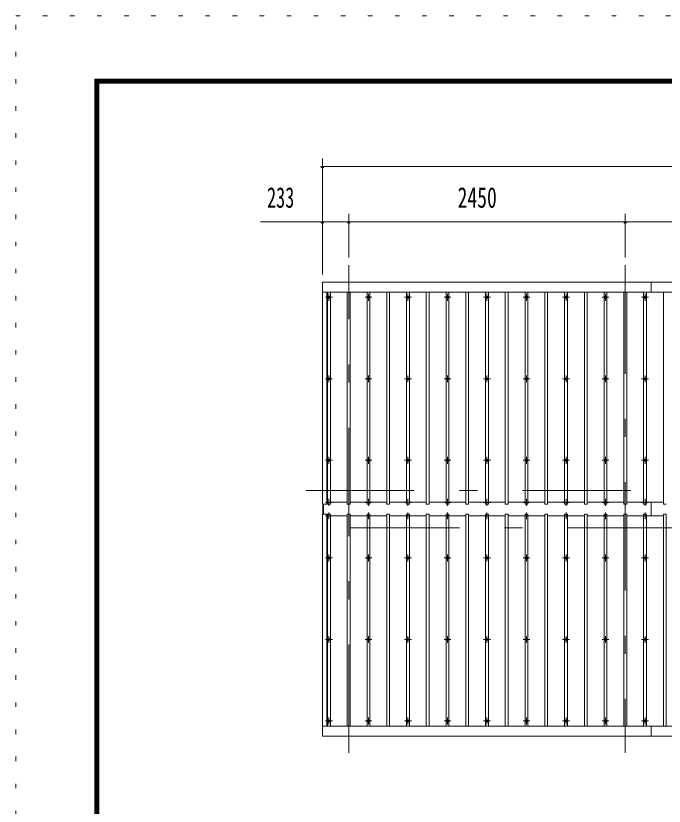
# Model space of a CAD drawing. Units: millimetres, scale not verified, with parts at other scales. Extents: x -31547 to 31550, y -14700 to 14700.
# Drawn here: x -10030 to -4286, y 7701 to 14700 of the extents above; entities that cross this region are included whole.
import ezdxf
from ezdxf.enums import TextEntityAlignment as Align

# ---------------------------------------------------------------- set-up
doc = ezdxf.new("R2010")
doc.units = ezdxf.units.MM
doc.header["$LTSCALE"] = 80
doc.linetypes.add('USER3', pattern=[24, 12, -5, 2, -5])
doc.linetypes.add('USER4', pattern=[3, 0.5, -2.5])
for name, color, linetype, lineweight in [('0-2_1-07BOLD', 7, 'Continuous', 18), ('0-3_1-27CENTER', 3, 'USER3', 18), ('0-4_1-47THIN', 4, 'Continuous', 18), ('0-5_1-57DIM', 3, 'Continuous', 18), ('0-C_F-F1PAPER', 5, 'Continuous', 18), ('0-D_F-E_J_ADD', 5, 'USER4', 18)]:
    doc.layers.add(name, color=color, linetype=linetype, lineweight=lineweight)
doc.styles.add('ＭＳ ゴシック', font='')
doc.styles.get('ＭＳ ゴシック').set_extended_font_data('MS Gothic')

msp = doc.modelspace()

# ---------------------------------------------------------------- linework, layer by layer
at = {"layer": '0-2_1-07BOLD'}
for p, q in [((-4400.6, 12253.1), (-4400.6, 12340.54)), ((3352.4, 12253.1), (-7313.6, 12253.1)), ((-7308.59, 10286.06), (-7308.59, 10377.02)), ((-7303.59, 10377.02), (-7303.59, 10286.06)), ((-4400.6, 10392.03), (-4400.6, 10271.05)), ((-7313.6, 8409.98), (3352.4, 8409.98)), ((-4400.6, 8409.98), (-4400.6, 8322.54))]:
    msp.add_line(p, q, dxfattribs=at)
for points in [[(-7313.6, 10377.02), (-7313.6, 12340.54), (3352.4, 12340.54), (3352.4, 10377.02), (3312.4, 10377.02), (3312.4, 12253.1)], [(-7273.6, 12253.1), (-7273.6, 10377.02), (-7313.6, 10377.02)], [(-7313.6, 8322.54), (-7313.6, 10286.06), (-7273.6, 10286.06), (-7273.6, 8409.98)], [(3312.4, 8409.98), (3312.4, 10286.06), (3352.4, 10286.06), (3352.4, 8322.54), (-7313.6, 8322.54)]]:
    msp.add_lwpolyline(points, dxfattribs=at)
for centre in [(-7255.6, 12207.36), (-6905.59, 12207.36), (-6555.6, 12207.36), (-6205.59, 12207.36), (-5855.59, 12207.36), (-5505.6, 12207.36), (-5155.59, 12207.36), (-4805.59, 12207.36), (-4455.6, 12207.36), (-7255.6, 11485.7), (-6905.59, 11485.7), (-6555.6, 11485.7), (-6205.59, 11485.7), (-5855.59, 11485.7), (-5505.6, 11485.7), (-5155.59, 11485.7), (-4805.59, 11485.7), (-4455.6, 11485.7), (-7255.6, 10764.04), (-6905.59, 10764.04), (-6555.6, 10764.04), (-6205.59, 10764.04), (-5855.59, 10764.04), (-5505.6, 10764.04), (-5155.59, 10764.04), (-4805.59, 10764.04), (-4455.6, 10764.04), (-7255.6, 9899.04), (-6905.59, 9899.04), (-6555.6, 9899.04), (-6205.59, 9899.04), (-5855.59, 9899.04), (-5505.6, 9899.04), (-5155.59, 9899.04), (-4805.59, 9899.04), (-4455.6, 9899.04), (-7255.6, 9177.38), (-6905.59, 9177.38), (-6555.6, 9177.38), (-6205.59, 9177.38), (-5855.59, 9177.38), (-5505.6, 9177.38), (-5155.59, 9177.38), (-4805.59, 9177.38), (-4455.6, 9177.38), (-7255.6, 8455.72), (-6905.59, 8455.72), (-6555.6, 8455.72), (-6205.59, 8455.72), (-5855.59, 8455.72), (-5505.6, 8455.72), (-5155.59, 8455.72), (-4805.59, 8455.72), (-4455.6, 8455.72)]:
    msp.add_circle(centre, 10, dxfattribs=at)
for centre, start, end in [((-7255.6, 10380.99), 46.3961, 133.6039), ((-7255.6, 10401.99), 226.39838, 313.60162), ((-6905.59, 10380.99), 46.3961, 133.6039), ((-6905.59, 10401.99), 226.39838, 313.60162), ((-6555.6, 10380.99), 46.3961, 133.6039), ((-6555.6, 10401.99), 226.39838, 313.60162), ((-6205.59, 10380.99), 46.3961, 133.6039), ((-6205.59, 10401.99), 226.39838, 313.60162), ((-5855.59, 10380.99), 46.3961, 133.6039), ((-5855.59, 10401.99), 226.39838, 313.60162), ((-5505.6, 10380.99), 46.3961, 133.6039), ((-5505.6, 10401.99), 226.39838, 313.60162), ((-5155.59, 10380.99), 46.3961, 133.6039), ((-5155.59, 10401.99), 226.39838, 313.60162), ((-4805.59, 10380.99), 46.3961, 133.6039), ((-4805.59, 10401.99), 226.39838, 313.60162), ((-4455.6, 10380.99), 46.3961, 133.6039), ((-4455.6, 10401.99), 226.39838, 313.60162), ((-7255.6, 10261.09), 46.39838, 133.60162), ((-7255.6, 10282.09), 226.3961, 313.6039), ((-6905.59, 10261.09), 46.39838, 133.60162), ((-6905.59, 10282.09), 226.3961, 313.6039), ((-6555.6, 10261.09), 46.39838, 133.60162), ((-6555.6, 10282.09), 226.3961, 313.6039), ((-6205.59, 10261.09), 46.39838, 133.60162), ((-6205.59, 10282.09), 226.3961, 313.6039), ((-5855.59, 10261.09), 46.39838, 133.60162), ((-5855.59, 10282.09), 226.3961, 313.6039), ((-5505.6, 10261.09), 46.39838, 133.60162), ((-5505.6, 10282.09), 226.3961, 313.6039), ((-5155.59, 10261.09), 46.39838, 133.60162), ((-5155.59, 10282.09), 226.3961, 313.6039), ((-4805.59, 10261.09), 46.39838, 133.60162), ((-4805.59, 10282.09), 226.3961, 313.6039), ((-4455.6, 10261.09), 46.39838, 133.60162), ((-4455.6, 10282.09), 226.3961, 313.6039)]:
    msp.add_arc(centre, 14.5, start, end, dxfattribs=at)
at = {"layer": '0-3_1-27CENTER'}
for p, q in [((-7080.59, 8172.54), (-7080.59, 12490.54)), ((-4630.59, 12490.54), (-4630.59, 8172.54)), ((-7285.59, 12207.36), (-7225.59, 12207.36)), ((-7255.6, 12237.37), (-7255.6, 12177.37)), ((-6935.59, 12207.36), (-6875.59, 12207.36)), ((-6905.59, 12177.37), (-6905.59, 12237.37)), ((-6525.6, 12207.36), (-6585.6, 12207.36)), ((-6555.6, 12237.37), (-6555.6, 12177.37)), ((-6235.59, 12207.36), (-6175.6, 12207.36)), ((-6205.59, 12177.37), (-6205.59, 12237.37)), ((-5825.59, 12207.36), (-5885.59, 12207.36)), ((-5855.59, 12237.37), (-5855.59, 12177.37)), ((-5535.59, 12207.36), (-5475.6, 12207.36)), ((-5505.6, 12177.37), (-5505.6, 12237.37)), ((-5185.59, 12207.36), (-5125.6, 12207.36)), ((-5155.59, 12237.37), (-5155.59, 12177.37)), ((-4835.6, 12207.36), (-4775.59, 12207.36)), ((-4805.59, 12177.37), (-4805.59, 12237.37)), ((-4485.59, 12207.36), (-4425.59, 12207.36)), ((-4455.6, 12237.37), (-4455.6, 12177.37)), ((-7225.59, 11485.7), (-7285.59, 11485.7)), ((-7255.6, 11515.7), (-7255.6, 11455.7)), ((-6875.59, 11485.7), (-6935.59, 11485.7)), ((-6905.59, 11515.7), (-6905.59, 11455.7)), ((-6525.6, 11485.7), (-6585.6, 11485.7)), ((-6555.6, 11455.7), (-6555.6, 11515.7)), ((-6175.6, 11485.7), (-6235.59, 11485.7)), ((-6205.59, 11515.7), (-6205.59, 11455.7)), ((-5825.59, 11485.7), (-5885.59, 11485.7)), ((-5855.59, 11455.7), (-5855.59, 11515.7)), ((-5475.6, 11485.7), (-5535.59, 11485.7)), ((-5505.6, 11515.7), (-5505.6, 11455.7)), ((-5185.59, 11485.7), (-5125.6, 11485.7)), ((-5155.59, 11455.7), (-5155.59, 11515.7)), ((-4775.59, 11485.7), (-4835.6, 11485.7)), ((-4805.59, 11515.7), (-4805.59, 11455.7)), ((-4425.59, 11485.7), (-4485.59, 11485.7)), ((-4455.6, 11515.7), (-4455.6, 11455.7)), ((-7255.6, 10734.04), (-7255.6, 10794.04)), ((-6905.59, 10734.04), (-6905.59, 10794.04)), ((-6555.6, 10734.04), (-6555.6, 10794.04)), ((-6205.59, 10734.04), (-6205.59, 10794.04)), ((-5855.59, 10734.04), (-5855.59, 10794.04)), ((-5505.6, 10734.04), (-5505.6, 10794.04)), ((-5155.59, 10734.04), (-5155.59, 10794.04)), ((-4805.59, 10734.04), (-4805.59, 10794.04)), ((-4455.6, 10794.04), (-4455.6, 10734.04)), ((-7225.59, 10764.04), (-7285.59, 10764.04)), ((-6875.59, 10764.04), (-6935.59, 10764.04)), ((-6525.6, 10764.04), (-6585.6, 10764.04)), ((-6175.6, 10764.04), (-6235.59, 10764.04)), ((-5825.59, 10764.04), (-5885.59, 10764.04)), ((-5475.6, 10764.04), (-5535.59, 10764.04)), ((-5125.6, 10764.04), (-5185.59, 10764.04)), ((-4775.59, 10764.04), (-4835.6, 10764.04)), ((-4425.59, 10764.04), (-4485.59, 10764.04)), ((-7460.59, 10496.54), (3499.41, 10496.54)), ((-7285.59, 10391.49), (-7225.59, 10391.49)), ((-7255.6, 10361.5), (-7255.6, 10421.49)), ((-6935.59, 10391.49), (-6875.59, 10391.49)), ((-6905.59, 10361.5), (-6905.59, 10421.49)), ((-6585.6, 10391.49), (-6525.6, 10391.49)), ((-6555.6, 10361.5), (-6555.6, 10421.49)), ((-6235.59, 10391.49), (-6175.6, 10391.49)), ((-6205.59, 10361.5), (-6205.59, 10421.49)), ((-5885.59, 10391.49), (-5825.59, 10391.49)), ((-5855.59, 10361.5), (-5855.59, 10421.49)), ((-5475.6, 10391.49), (-5535.59, 10391.49)), ((-5505.6, 10361.5), (-5505.6, 10421.49)), ((-5185.59, 10391.49), (-5125.6, 10391.49)), ((-5155.59, 10361.5), (-5155.59, 10421.49)), ((-4775.59, 10391.49), (-4835.6, 10391.49)), ((-4805.59, 10361.5), (-4805.59, 10421.49)), ((-4485.59, 10391.49), (-4425.59, 10391.49)), ((-4455.6, 10361.5), (-4455.6, 10421.49)), ((-7255.6, 10241.59), (-7255.6, 10301.59)), ((-6905.59, 10241.59), (-6905.59, 10301.59)), ((-6555.6, 10301.59), (-6555.6, 10241.59)), ((-6205.59, 10241.59), (-6205.59, 10301.59)), ((-5855.59, 10301.59), (-5855.59, 10241.59)), ((-5505.6, 10241.59), (-5505.6, 10301.59)), ((-5155.59, 10301.59), (-5155.59, 10241.59)), ((-4805.59, 10241.59), (-4805.59, 10301.59)), ((-4455.6, 10301.59), (-4455.6, 10241.59)), ((-7225.59, 10271.59), (-7285.59, 10271.59)), ((-6935.59, 10271.59), (-6875.59, 10271.59)), ((-6525.6, 10271.59), (-6585.6, 10271.59)), ((-6235.59, 10271.59), (-6175.6, 10271.59)), ((-5825.59, 10271.59), (-5885.59, 10271.59)), ((-5535.59, 10271.59), (-5475.6, 10271.59)), ((-5185.59, 10271.59), (-5125.6, 10271.59)), ((-4835.6, 10271.59), (-4775.59, 10271.59)), ((-4485.59, 10271.59), (-4425.59, 10271.59)), ((3499.41, 10166.54), (-7460.59, 10166.54)), ((-7285.59, 9899.04), (-7225.59, 9899.04)), ((-7255.6, 9869.04), (-7255.6, 9929.04)), ((-6935.59, 9899.04), (-6875.59, 9899.04)), ((-6905.59, 9929.04), (-6905.59, 9869.04)), ((-6585.6, 9899.04), (-6525.6, 9899.04)), ((-6555.6, 9929.04), (-6555.6, 9869.04)), ((-6235.59, 9899.04), (-6175.6, 9899.04)), ((-6205.59, 9929.04), (-6205.59, 9869.04)), ((-5885.59, 9899.04), (-5825.59, 9899.04)), ((-5855.59, 9929.04), (-5855.59, 9869.04)), ((-5535.59, 9899.04), (-5475.6, 9899.04)), ((-5505.6, 9929.04), (-5505.6, 9869.04)), ((-5185.59, 9899.04), (-5125.6, 9899.04)), ((-5155.59, 9929.04), (-5155.59, 9869.04)), ((-4835.6, 9899.04), (-4775.59, 9899.04)), ((-4805.59, 9929.04), (-4805.59, 9869.04)), ((-4485.59, 9899.04), (-4425.59, 9899.04)), ((-4455.6, 9869.04), (-4455.6, 9929.04)), ((-7225.59, 9177.38), (-7285.59, 9177.38)), ((-7255.6, 9147.38), (-7255.6, 9207.38)), ((-6875.59, 9177.38), (-6935.59, 9177.38)), ((-6905.59, 9147.38), (-6905.59, 9207.38)), ((-6525.6, 9177.38), (-6585.6, 9177.38)), ((-6555.6, 9207.38), (-6555.6, 9147.38)), ((-6175.6, 9177.38), (-6235.59, 9177.38)), ((-6205.59, 9147.38), (-6205.59, 9207.38)), ((-5825.59, 9177.38), (-5885.59, 9177.38)), ((-5855.59, 9207.38), (-5855.59, 9147.38)), ((-5475.6, 9177.38), (-5535.59, 9177.38)), ((-5505.6, 9147.38), (-5505.6, 9207.38)), ((-5185.59, 9177.38), (-5125.6, 9177.38)), ((-5155.59, 9207.38), (-5155.59, 9147.38)), ((-4775.59, 9177.38), (-4835.6, 9177.38)), ((-4805.59, 9147.38), (-4805.59, 9207.38)), ((-4425.59, 9177.38), (-4485.59, 9177.38)), ((-4455.6, 9147.38), (-4455.6, 9207.38)), ((-7255.6, 8485.72), (-7255.6, 8425.72)), ((-6905.59, 8485.72), (-6905.59, 8425.72)), ((-6555.6, 8425.72), (-6555.6, 8485.72)), ((-6205.59, 8485.72), (-6205.59, 8425.72)), ((-5855.59, 8425.72), (-5855.59, 8485.72)), ((-5505.6, 8485.72), (-5505.6, 8425.72)), ((-5155.59, 8425.72), (-5155.59, 8485.72)), ((-4805.59, 8485.72), (-4805.59, 8425.72)), ((-4455.6, 8485.72), (-4455.6, 8425.72)), ((-7225.59, 8455.72), (-7285.59, 8455.72)), ((-6875.59, 8455.72), (-6935.59, 8455.72)), ((-6525.6, 8455.72), (-6585.6, 8455.72)), ((-6175.6, 8455.72), (-6235.59, 8455.72)), ((-5825.59, 8455.72), (-5885.59, 8455.72)), ((-5475.6, 8455.72), (-5535.59, 8455.72)), ((-5185.59, 8455.72), (-5125.6, 8455.72)), ((-4775.59, 8455.72), (-4835.6, 8455.72)), ((-4425.59, 8455.72), (-4485.59, 8455.72))]:
    msp.add_line(p, q, dxfattribs=at)
at = {"layer": '0-4_1-47THIN'}
for p, q in [((-7243.09, 10377.02), (-7243.09, 12253.1)), ((-7068.09, 10377.02), (-7068.09, 12253.1)), ((-6893.1, 10377.02), (-6893.1, 12253.1)), ((-6718.09, 10377.02), (-6718.09, 12253.1)), ((-6543.09, 10377.02), (-6543.09, 12253.1)), ((-6368.1, 12253.1), (-6368.1, 10377.02)), ((-6193.09, 10377.02), (-6193.09, 12253.1)), ((-6018.09, 10377.02), (-6018.09, 12253.1)), ((-5843.09, 10377.02), (-5843.09, 12253.1)), ((-5668.09, 10377.02), (-5668.09, 12253.1)), ((-5493.09, 10377.02), (-5493.09, 12253.1)), ((-5318.1, 10377.02), (-5318.1, 12253.1)), ((-5143.09, 10377.02), (-5143.09, 12253.1)), ((-4968.09, 10377.02), (-4968.09, 12253.1)), ((-4793.09, 10377.02), (-4793.09, 12253.1)), ((-4618.1, 12253.1), (-4618.1, 10377.02)), ((-4443.09, 12253.1), (-4443.09, 10377.02)), ((-7268.1, 10392.03), (-7273.6, 10392.03)), ((-7093.09, 10392.03), (-7243.09, 10392.03)), ((-6918.09, 10392.03), (-7068.09, 10392.03)), ((-6743.1, 10392.03), (-6893.1, 10392.03)), ((-6568.09, 10392.03), (-6718.09, 10392.03)), ((-6393.1, 10392.03), (-6543.09, 10392.03)), ((-6218.09, 10392.03), (-6368.1, 10392.03)), ((-6043.1, 10392.03), (-6193.09, 10392.03)), ((-5868.09, 10392.03), (-6018.09, 10392.03)), ((-5693.1, 10392.03), (-5843.09, 10392.03)), ((-5518.09, 10392.03), (-5668.09, 10392.03)), ((-5343.09, 10392.03), (-5493.09, 10392.03)), ((-5168.09, 10392.03), (-5318.1, 10392.03)), ((-4993.09, 10392.03), (-5143.1, 10392.03)), ((-4818.09, 10392.03), (-4968.09, 10392.03)), ((-4643.1, 10392.03), (-4793.09, 10392.03)), ((-4468.09, 10392.03), (-4618.1, 10392.03)), ((-4293.1, 10392.03), (-4443.09, 10392.03)), ((-7268.1, 10271.05), (-7273.6, 10271.05)), ((-7243.09, 10271.05), (-7093.09, 10271.05)), ((-7068.09, 10271.05), (-6918.09, 10271.05)), ((-6893.1, 10271.05), (-6743.1, 10271.05)), ((-6718.09, 10271.05), (-6568.09, 10271.05)), ((-6543.09, 10271.05), (-6393.1, 10271.05)), ((-6368.1, 10271.05), (-6218.09, 10271.05)), ((-6193.09, 10271.05), (-6043.1, 10271.05)), ((-6018.09, 10271.05), (-5868.09, 10271.05)), ((-5843.09, 10271.05), (-5693.1, 10271.05)), ((-5668.09, 10271.05), (-5518.09, 10271.05)), ((-5493.09, 10271.05), (-5343.09, 10271.05)), ((-5318.1, 10271.05), (-5168.09, 10271.05)), ((-5143.1, 10271.05), (-4993.09, 10271.05)), ((-4968.09, 10271.05), (-4818.09, 10271.05)), ((-4793.09, 10271.05), (-4643.1, 10271.05)), ((-4618.1, 10271.05), (-4468.09, 10271.05)), ((-4443.09, 10271.05), (-4293.1, 10271.05))]:
    msp.add_line(p, q, dxfattribs=at)
for points in [[(-7268.1, 12253.1), (-7268.1, 10377.02), (-7243.09, 10377.02)], [(-7093.09, 12253.1), (-7093.09, 10377.02), (-7068.09, 10377.02)], [(-6918.09, 12253.1), (-6918.09, 10377.02), (-6893.1, 10377.02)], [(-6743.1, 12253.1), (-6743.1, 10377.02), (-6718.09, 10377.02)], [(-6568.09, 12253.1), (-6568.09, 10377.02), (-6543.09, 10377.02)], [(-6368.1, 10377.02), (-6393.1, 10377.02), (-6393.1, 12253.1)], [(-6218.09, 12253.1), (-6218.09, 10377.02), (-6193.09, 10377.02)], [(-6043.1, 12253.1), (-6043.1, 10377.02), (-6018.09, 10377.02)], [(-5868.09, 12253.1), (-5868.09, 10377.02), (-5843.09, 10377.02)], [(-5693.1, 12253.1), (-5693.1, 10377.02), (-5668.09, 10377.02)], [(-5518.09, 12253.1), (-5518.09, 10377.02), (-5493.09, 10377.02)], [(-5343.09, 12253.1), (-5343.09, 10377.02), (-5318.1, 10377.02)], [(-5168.09, 12253.1), (-5168.09, 10377.02), (-5143.09, 10377.02)], [(-4993.09, 12253.1), (-4993.09, 10377.02), (-4968.09, 10377.02)], [(-4818.09, 12253.1), (-4818.09, 10377.02), (-4793.09, 10377.02)], [(-4618.1, 10377.02), (-4643.1, 10377.02), (-4643.1, 12253.1)], [(-4443.09, 10377.02), (-4468.09, 10377.02), (-4468.09, 12253.1)], [(-4293.1, 12253.1), (-4293.1, 10377.02), (-4268.09, 10377.02)], [(-7243.09, 8409.98), (-7243.09, 10286.06), (-7268.1, 10286.06), (-7268.1, 8409.98)], [(-7068.09, 8409.98), (-7068.09, 10286.06), (-7093.09, 10286.06), (-7093.09, 8409.98)], [(-6893.1, 8409.98), (-6893.1, 10286.06), (-6918.09, 10286.06), (-6918.09, 8409.98)], [(-6718.09, 8409.98), (-6718.09, 10286.06), (-6743.1, 10286.06), (-6743.1, 8409.98)], [(-6543.09, 8409.98), (-6543.09, 10286.06), (-6568.09, 10286.06), (-6568.09, 8409.98)], [(-6368.1, 8409.98), (-6368.1, 10286.06), (-6393.1, 10286.06), (-6393.1, 8409.98)], [(-6193.09, 8409.98), (-6193.09, 10286.06), (-6218.09, 10286.06), (-6218.09, 8409.98)], [(-6018.09, 8409.98), (-6018.09, 10286.06), (-6043.1, 10286.06), (-6043.1, 8409.98)], [(-5843.09, 8409.98), (-5843.09, 10286.06), (-5868.09, 10286.06), (-5868.09, 8409.98)], [(-5668.09, 8409.98), (-5668.09, 10286.06), (-5693.1, 10286.06), (-5693.1, 8409.98)], [(-5493.09, 8409.98), (-5493.09, 10286.06), (-5518.09, 10286.06), (-5518.09, 8409.98)], [(-5318.1, 8409.98), (-5318.1, 10286.06), (-5343.09, 10286.06), (-5343.09, 8409.98)], [(-5143.09, 8409.98), (-5143.09, 10286.06), (-5168.09, 10286.06), (-5168.09, 8409.98)], [(-4968.09, 8409.98), (-4968.09, 10286.06), (-4993.09, 10286.06), (-4993.09, 8409.98)], [(-4793.09, 8409.98), (-4793.09, 10286.06), (-4818.09, 10286.06), (-4818.09, 8409.98)], [(-4618.1, 8409.98), (-4618.1, 10286.06), (-4643.1, 10286.06), (-4643.1, 8409.98)], [(-4443.09, 8409.98), (-4443.09, 10286.06), (-4468.09, 10286.06), (-4468.09, 8409.98)], [(-4268.09, 8409.98), (-4268.09, 10286.06), (-4293.1, 10286.06), (-4293.1, 8409.98)]]:
    msp.add_lwpolyline(points, dxfattribs=at)
at = {"layer": '0-5_1-57DIM'}
for p, q in [((-7313.6, 12410.54), (-7313.6, 13435.54)), ((-7299.6, 13365.54), (-7327.6, 13365.54)), ((-7313.6, 13365.54), (3352.4, 13365.54)), ((-7080.59, 12560.54), (-7080.59, 12945.53)), ((-4630.59, 12560.54), (-4630.59, 12945.53)), ((-7313.6, 12875.53), (-7863.1, 12875.53)), ((-7299.6, 12875.53), (-7327.6, 12875.53)), ((-7313.6, 12875.53), (-7080.59, 12875.53)), ((-7066.59, 12875.53), (-7094.59, 12875.53)), ((-7080.59, 12875.53), (-4630.59, 12875.53)), ((-4616.59, 12875.53), (-4644.59, 12875.53)), ((-4630.59, 12875.53), (-1830.59, 12875.53))]:
    msp.add_line(p, q, dxfattribs=at)
for centre in [(-7313.6, 13365.54), (-7313.6, 12875.53), (-7080.59, 12875.53), (-4630.59, 12875.53)]:
    msp.add_arc(centre, 14, 180, 0, dxfattribs=at)
at = {"layer": '0-C_F-F1PAPER'}
for points in [[(30849.95, -14000), (30849.95, 14140), (-9330.05, 14140), (-9330.05, -14000)], [(30846.45, -13996.5), (30846.45, 14136.5), (-9326.55, 14136.5), (-9326.55, -13996.5)], [(30842.95, -13993), (-9323.05, -13993), (-9323.05, 14133), (30842.95, 14133)], [(30839.45, -13989.5), (30839.45, 14129.5), (-9319.55, 14129.5), (-9319.55, -13989.5)], [(30835.95, -13986), (-9316.05, -13986), (-9316.05, 14126), (30835.95, 14126)], [(30832.45, -13982.5), (30832.45, 14122.5), (-9312.55, 14122.5), (-9312.55, -13982.5)], [(30828.95, -13979), (-9309.05, -13979), (-9309.05, 14119), (30828.95, 14119)], [(30825.45, -13975.5), (30825.45, 14115.5), (-9305.55, 14115.5), (-9305.55, -13975.5)], [(30821.95, -13972), (30821.95, 14112), (-9302.05, 14112), (-9302.05, -13972)], [(30818.45, -13968.5), (30818.45, 14108.5), (-9298.55, 14108.5), (-9298.55, -13968.5)], [(30814.95, -13965), (-9295.05, -13965), (-9295.05, 14105), (30814.95, 14105)]]:
    msp.add_lwpolyline(points, close=True, dxfattribs=at)
at = {"layer": '0-D_F-E_J_ADD'}
msp.add_lwpolyline([(31549.95, -14700), (-10030.05, -14700), (-10030.05, 14700), (31549.95, 14700)], close=True, dxfattribs=at)

# ---------------------------------------------------------------- texts
at = {"layer": '0-5_1-57DIM', "color": 7, "style": 'ＭＳ ゴシック'}
for s, width, p in [('233', 0.65, (-7804.54, 12945.53)), ('2450', 0.7, (-6116.01, 12945.53))]:
    msp.add_text(s, height=182.3, dxfattribs=dict(at, width=width)).set_placement(p, align=Align.BOTTOM_LEFT)

doc.saveas('drawing.dxf')
